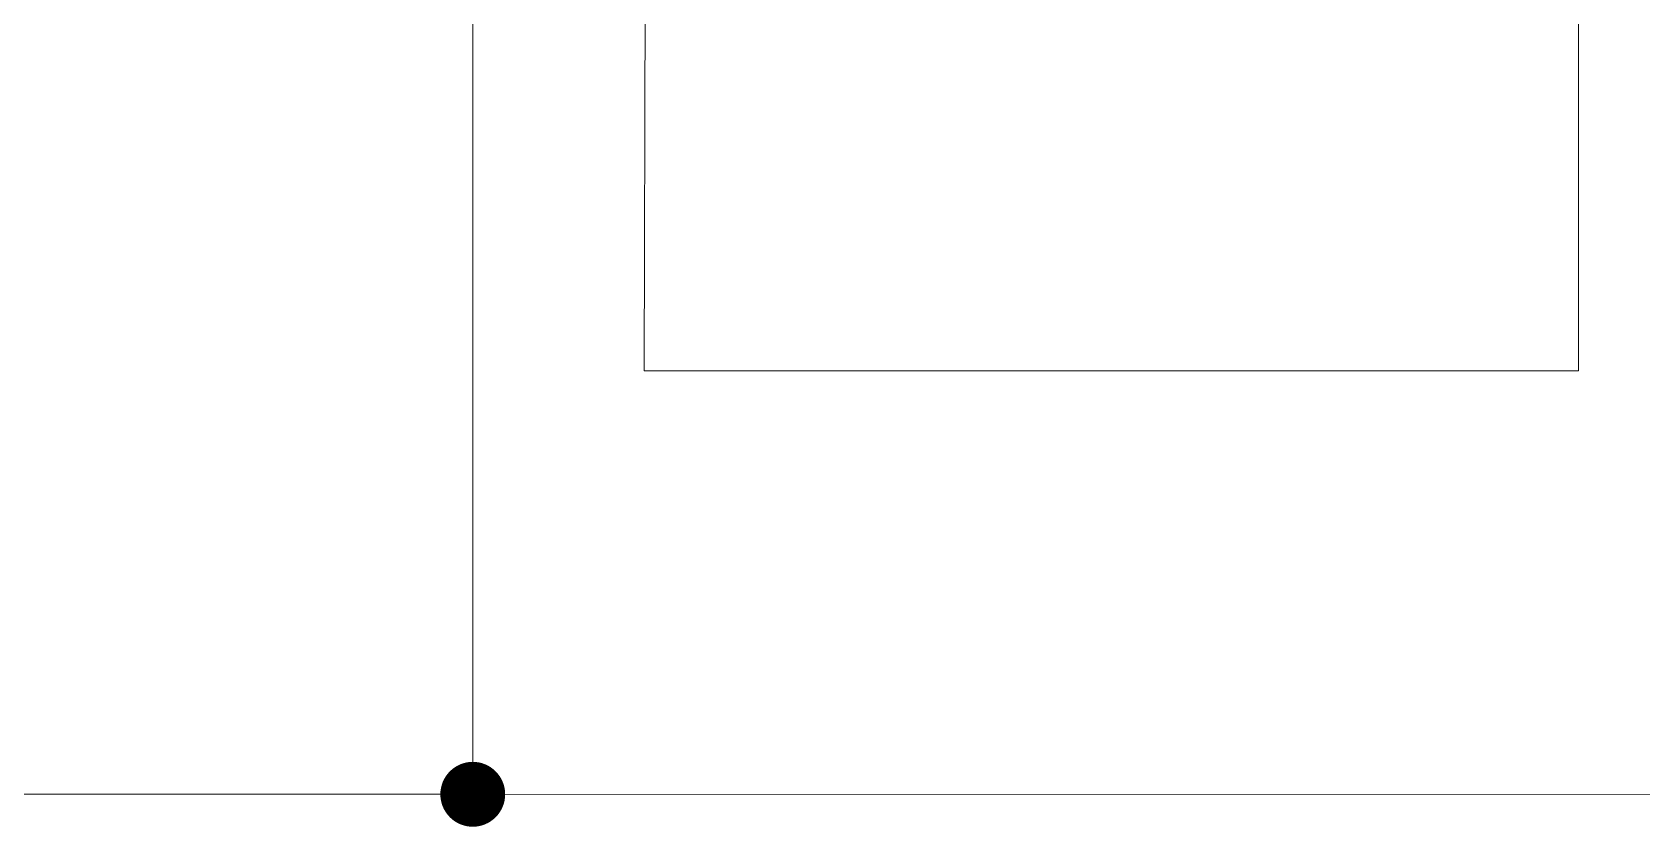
# Model space of a CAD drawing. Header units: millimetres. Extents: x 2593 to 3010, y 1326 to 1702.
# Drawn here: x 2760.04 to 2780.84, y 1585.38 to 1595.64 of the extents above; entities that cross this region are included whole.
import ezdxf

# ---------------------------------------------------------------- set-up
doc = ezdxf.new("R2010")
doc.units = ezdxf.units.MM
doc.layers.add('02_Commande', color=250, linetype='Continuous', lineweight=18)

msp = doc.modelspace()

# ---------------------------------------------------------------- linework, layer by layer
at = {"layer": '02_Commande'}
for p, q in [((2780.023, 1629.397), (2780.023, 1591.266)), ((2765.731, 1585.797), (2765.731, 1596.961)), ((2767.945, 1591.266), (2767.962, 1596.969)), ((2780.023, 1591.266), (2767.945, 1591.266)), ((2683.15, 1585.797), (2765.731, 1585.797)), ((2765.731, 1585.797), (2788.267, 1585.791))]:
    msp.add_line(p, q, dxfattribs=at)
at = {"layer": '02_Commande', "const_width": 0.419}
msp.add_lwpolyline([(2765.521, 1585.797, 1), (2765.94, 1585.797, 1)], format="xyb", close=True, dxfattribs=at)

doc.saveas('drawing.dxf')
